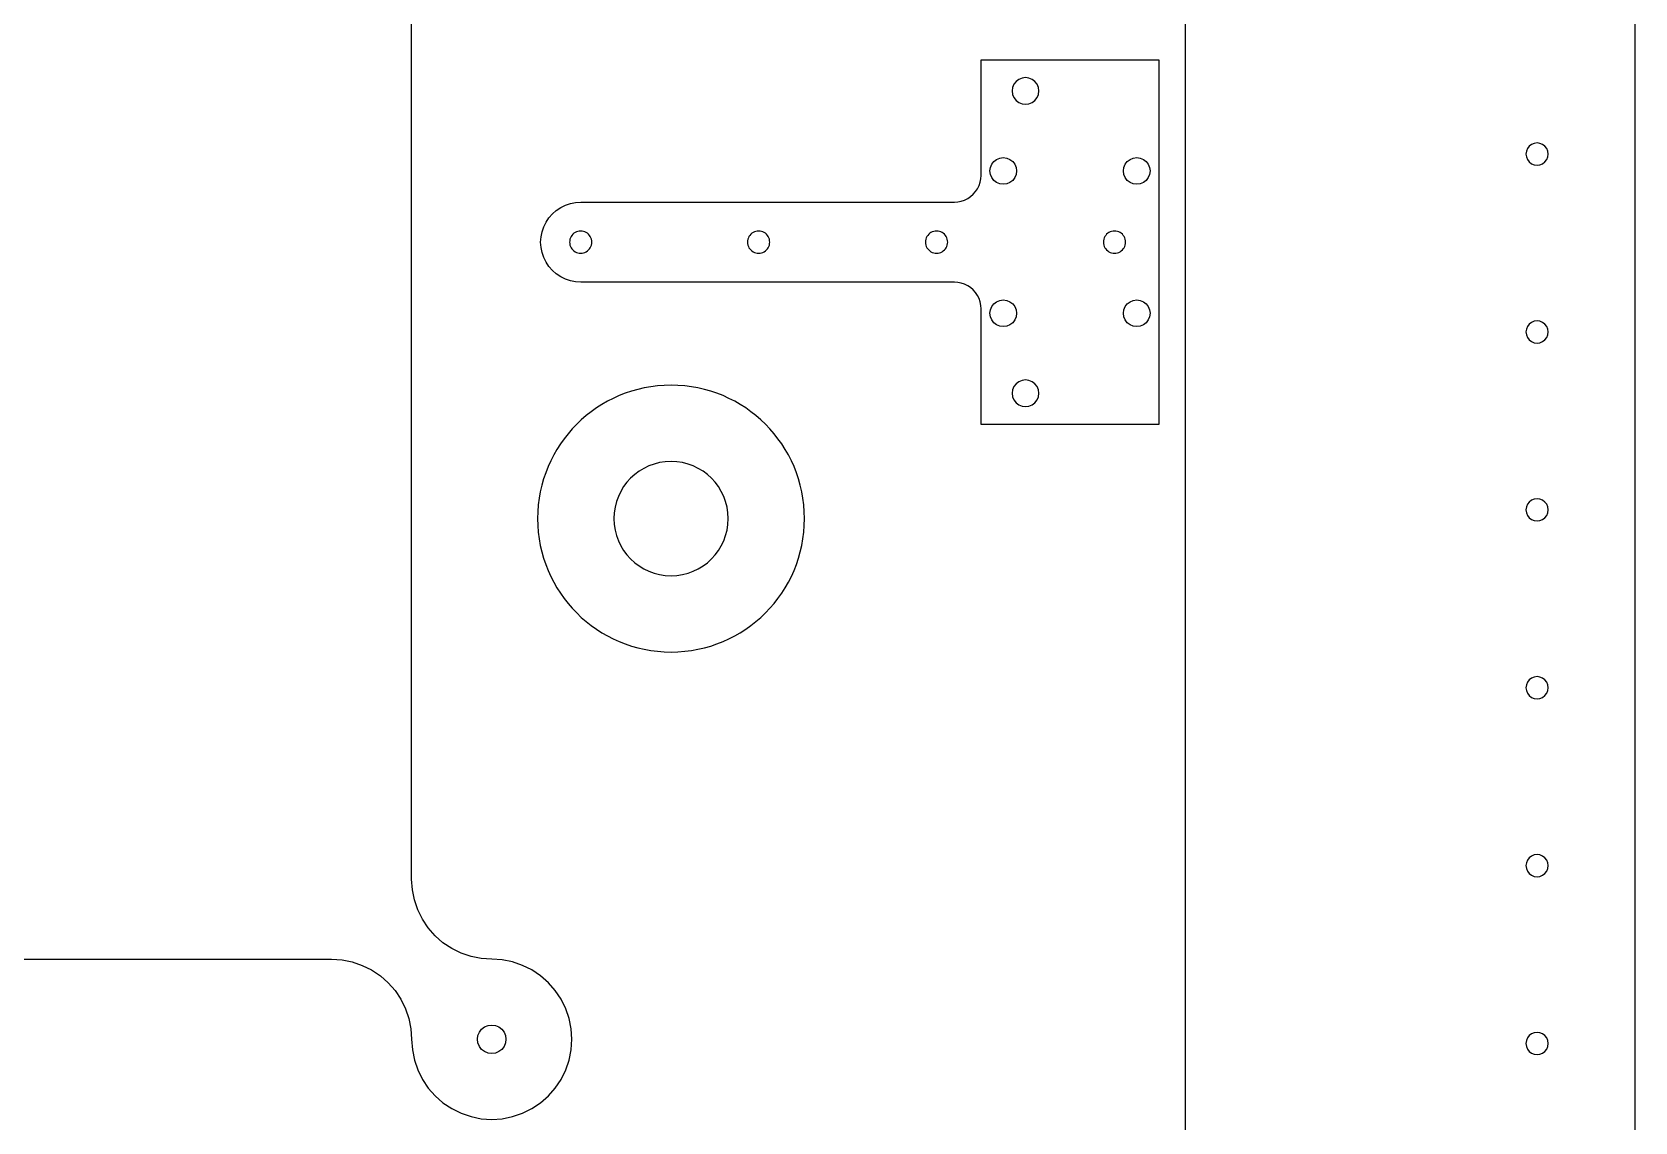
# Model space of a CAD drawing. Extents: x 3 to 841, y 4 to 316.
# Drawn here: x 660.8 to 841, y 65.7 to 188.3 of the extents above; entities that cross this region are included whole.
import ezdxf

# ---------------------------------------------------------------- set-up
doc = ezdxf.new("R2010")
doc.units = 0
doc.layers.add('Couche_1', color=7, linetype='CONTINUOUS')

msp = doc.modelspace()

# ---------------------------------------------------------------- linework, layer by layer
at = {"layer": 'Couche_1', "color": 1}
for p, q in [((840.99997, 312.999969), (840.99997, 7.0002)), ((790.49986, 58.00014), (790.49986, 261.999927)), ((703.49988, 92.99992), (703.49988, 227.00013)), ((767.49979, 172.13195), (767.49979, 185.1318)), ((767.49979, 185.1318), (787.49984, 185.1318)), ((787.49984, 185.1318), (787.49984, 144.13194)), ((771.05086, 182.01987), (770.99976, 181.63183)), ((771.20081, 182.38183), (771.05086, 182.01987)), ((771.43925, 182.69227), (771.20081, 182.38183)), ((771.74972, 182.93072), (771.43925, 182.69227)), ((772.11167, 183.08062), (771.74972, 182.93072)), ((772.4997, 183.13182), (772.11167, 183.08062)), ((772.88813, 183.08062), (772.4997, 183.13182)), ((773.24976, 182.93072), (772.88813, 183.08062)), ((773.56051, 182.69227), (773.24976, 182.93072)), ((773.79902, 182.38183), (773.56051, 182.69227)), ((773.94857, 182.01987), (773.79902, 182.38183)), ((773.99967, 181.63183), (773.94857, 182.01987)), ((770.99976, 181.63183), (771.05086, 181.24344)), ((771.05086, 181.24344), (771.20081, 180.88183)), ((771.20081, 180.88183), (771.43925, 180.57104)), ((771.43925, 180.57104), (771.74972, 180.3329)), ((771.74972, 180.3329), (772.11167, 180.18295)), ((772.11167, 180.18295), (772.4997, 180.13185)), ((772.4997, 180.13185), (772.88813, 180.18295)), ((772.88813, 180.18295), (773.24976, 180.3329)), ((773.24976, 180.3329), (773.56051, 180.57104)), ((773.56051, 180.57104), (773.79902, 180.88183)), ((773.79902, 180.88183), (773.94857, 181.24344)), ((773.94857, 181.24344), (773.99967, 181.63183)), ((828.79246, 174.85181), (828.74976, 174.52831)), ((828.91735, 175.15343), (828.79246, 174.85181)), ((829.11596, 175.41237), (828.91735, 175.15343)), ((829.37494, 175.61098), (829.11596, 175.41237)), ((829.67613, 175.73585), (829.37494, 175.61098)), ((829.99967, 175.77855), (829.67613, 175.73585)), ((830.32316, 175.73585), (829.99967, 175.77855)), ((830.62482, 175.61098), (830.32316, 175.73585)), ((830.88372, 175.41237), (830.62482, 175.61098)), ((831.08238, 175.15343), (830.88372, 175.41237)), ((831.20722, 174.85181), (831.08238, 175.15343)), ((831.24992, 174.52831), (831.20722, 174.85181)), ((768.49988, 172.63173), (768.55108, 173.02017)), ((768.55108, 173.02017), (768.70066, 173.38177)), ((768.70066, 173.38177), (768.93911, 173.69256)), ((768.93911, 173.69256), (769.24995, 173.9307)), ((769.24995, 173.9307), (769.61153, 174.08057)), ((769.61153, 174.08057), (769.99991, 174.13177)), ((769.99991, 174.13177), (770.38801, 174.08057)), ((770.38801, 174.08057), (770.74994, 173.9307)), ((770.74994, 173.9307), (771.06036, 173.69256)), ((771.06036, 173.69256), (771.29887, 173.38177)), ((771.29887, 173.38177), (771.44882, 173.02017)), ((771.44882, 173.02017), (771.49992, 172.63173)), ((783.49973, 172.63173), (783.55083, 173.02017)), ((783.55083, 173.02017), (783.70074, 173.38177)), ((783.70074, 173.38177), (783.93927, 173.69256)), ((783.93927, 173.69256), (784.24967, 173.9307)), ((784.24967, 173.9307), (784.61162, 174.08057)), ((784.61162, 174.08057), (784.99971, 174.13177)), ((784.99971, 174.13177), (785.38814, 174.08057)), ((785.38814, 174.08057), (785.74971, 173.9307)), ((785.74971, 173.9307), (786.0605, 173.69256)), ((786.0605, 173.69256), (786.29894, 173.38177)), ((786.29894, 173.38177), (786.44889, 173.02017)), ((786.44889, 173.02017), (786.49969, 172.63173)), ((828.74976, 174.52831), (828.79246, 174.20482)), ((828.79246, 174.20482), (828.91735, 173.90355)), ((828.91735, 173.90355), (829.11596, 173.6446)), ((829.11596, 173.6446), (829.37494, 173.44599)), ((829.37494, 173.44599), (829.67613, 173.32111)), ((829.67613, 173.32111), (829.99967, 173.27841)), ((829.99967, 173.27841), (830.32316, 173.32111)), ((830.32316, 173.32111), (830.62482, 173.44599)), ((830.62482, 173.44599), (830.88372, 173.6446)), ((830.88372, 173.6446), (831.08238, 173.90355)), ((831.08238, 173.90355), (831.20722, 174.20482)), ((831.20722, 174.20482), (831.24992, 174.52831)), ((767.27153, 170.98366), (767.39749, 171.35543)), ((767.39749, 171.35543), (767.47409, 171.74033)), ((767.47409, 171.74033), (767.49979, 172.13195)), ((768.55108, 172.24368), (768.49988, 172.63173)), ((768.70066, 171.88173), (768.55108, 172.24368)), ((768.93911, 171.57094), (768.70066, 171.88173)), ((769.24995, 171.33284), (768.93911, 171.57094)), ((769.61153, 171.1829), (769.24995, 171.33284)), ((769.99991, 171.1317), (769.61153, 171.1829)), ((770.38801, 171.1829), (769.99991, 171.1317)), ((770.74994, 171.33284), (770.38801, 171.1829)), ((771.06036, 171.57094), (770.74994, 171.33284)), ((771.29887, 171.88173), (771.06036, 171.57094)), ((771.44882, 172.24368), (771.29887, 171.88173)), ((771.49992, 172.63173), (771.44882, 172.24368)), ((783.55083, 172.24368), (783.49973, 172.63173)), ((783.70074, 171.88173), (783.55083, 172.24368)), ((783.93927, 171.57094), (783.70074, 171.88173)), ((784.24967, 171.33284), (783.93927, 171.57094)), ((784.61162, 171.1829), (784.24967, 171.33284)), ((784.99971, 171.1317), (784.61162, 171.1829)), ((785.38814, 171.1829), (784.99971, 171.1317)), ((785.74971, 171.33284), (785.38814, 171.1829)), ((786.0605, 171.57094), (785.74971, 171.33284)), ((786.29894, 171.88173), (786.0605, 171.57094)), ((786.44889, 172.24368), (786.29894, 171.88173)), ((786.49969, 172.63173), (786.44889, 172.24368)), ((765.27624, 169.2342), (765.64807, 169.36016)), ((765.64807, 169.36016), (765.99979, 169.5337)), ((765.99979, 169.5337), (766.32611, 169.75173)), ((766.32611, 169.75173), (766.62103, 170.01063)), ((766.62103, 170.01063), (766.88, 170.30562)), ((766.88, 170.30562), (767.09798, 170.63187)), ((767.09798, 170.63187), (767.27153, 170.98366)), ((718.92971, 167.37107), (719.31776, 167.81385)), ((719.31776, 167.81385), (719.76052, 168.2019)), ((719.76052, 168.2019), (720.24983, 168.52897)), ((720.24983, 168.52897), (720.77792, 168.78929)), ((720.77792, 168.78929), (721.33527, 168.97838)), ((721.33527, 168.97838), (721.91248, 169.0934)), ((721.91248, 169.0934), (722.49982, 169.1319)), ((722.49982, 169.1319), (764.49978, 169.1319)), ((764.49978, 169.1319), (764.89136, 169.1577)), ((764.89136, 169.1577), (765.27624, 169.2342)), ((718.03824, 165.21926), (718.15324, 165.79645)), ((718.15324, 165.79645), (718.34235, 166.35386)), ((718.34235, 166.35386), (718.60271, 166.88195)), ((718.60271, 166.88195), (718.92971, 167.3712)), ((722.02146, 165.78646), (721.8747, 165.71416)), ((722.17632, 165.83906), (722.02146, 165.78646)), ((722.33684, 165.87116), (722.17632, 165.83906)), ((722.49981, 165.88176), (722.33684, 165.87116)), ((722.66315, 165.87116), (722.49981, 165.88176)), ((722.82331, 165.83906), (722.66315, 165.87116)), ((722.97816, 165.78646), (722.82331, 165.83906)), ((723.12493, 165.71416), (722.97816, 165.78646)), ((742.02147, 165.78646), (741.87471, 165.71416)), ((742.17633, 165.83906), (742.02147, 165.78646)), ((742.33687, 165.87116), (742.17633, 165.83906)), ((742.49986, 165.88176), (742.33687, 165.87116)), ((742.66316, 165.87116), (742.49986, 165.88176)), ((742.82331, 165.83906), (742.66316, 165.87116)), ((742.9782, 165.78646), (742.82331, 165.83906)), ((743.12495, 165.71416), (742.9782, 165.78646)), ((762.02154, 165.78646), (761.87478, 165.71416)), ((762.1764, 165.83906), (762.02154, 165.78646)), ((762.33651, 165.87116), (762.1764, 165.83906)), ((762.49989, 165.88176), (762.33651, 165.87116)), ((762.66286, 165.87116), (762.49989, 165.88176)), ((762.82339, 165.83906), (762.66286, 165.87116)), ((762.97824, 165.78646), (762.82339, 165.83906)), ((763.125, 165.71416), (762.97824, 165.78646)), ((782.02151, 165.78646), (781.87475, 165.71416)), ((782.17641, 165.83906), (782.02151, 165.78646)), ((782.33657, 165.87116), (782.17641, 165.83906)), ((782.4999, 165.88176), (782.33657, 165.87116)), ((782.6629, 165.87116), (782.4999, 165.88176)), ((782.82339, 165.83906), (782.6629, 165.87116)), ((782.97825, 165.78646), (782.82339, 165.83906)), ((783.12501, 165.71416), (782.97825, 165.78646)), ((717.99974, 164.63196), (718.03824, 165.21926)), ((718.03824, 164.04457), (717.99974, 164.63196)), ((718.15324, 163.46709), (718.03824, 164.04457)), ((721.26046, 164.79479), (721.24986, 164.63183)), ((721.24986, 164.63183), (721.26046, 164.46849)), ((721.29256, 164.95533), (721.26046, 164.79479)), ((721.26046, 164.46849), (721.29256, 164.30834)), ((721.34516, 165.11018), (721.29256, 164.95533)), ((721.29256, 164.30834), (721.34516, 164.15344)), ((721.41746, 165.25694), (721.34516, 165.11018)), ((721.34516, 164.15344), (721.41746, 164.00668)), ((721.50816, 165.39272), (721.41746, 165.25694)), ((721.41746, 164.00668), (721.50816, 163.87085)), ((721.6161, 165.51554), (721.50816, 165.39272)), ((721.73888, 165.62346), (721.6161, 165.51554)), ((721.8747, 165.71416), (721.73888, 165.62346)), ((723.26077, 165.62346), (723.12493, 165.71416)), ((723.38389, 165.51554), (723.26077, 165.62346)), ((723.49146, 165.39272), (723.38389, 165.51554)), ((723.58246, 165.25694), (723.49146, 165.39272)), ((723.49146, 163.87085), (723.58246, 164.00668)), ((723.65476, 165.11018), (723.58246, 165.25694)), ((723.58246, 164.00668), (723.65476, 164.15344)), ((723.70726, 164.95533), (723.65476, 165.11018)), ((723.65476, 164.15344), (723.70726, 164.30834)), ((723.73906, 164.79479), (723.70726, 164.95533)), ((723.70726, 164.30834), (723.73906, 164.46849)), ((723.74966, 164.63183), (723.73906, 164.79479)), ((723.73906, 164.46849), (723.74966, 164.63183)), ((741.26057, 164.79479), (741.24997, 164.63183)), ((741.24997, 164.63183), (741.26057, 164.46849)), ((741.29227, 164.95533), (741.26057, 164.79479)), ((741.26057, 164.46849), (741.29227, 164.30834)), ((741.34487, 165.11018), (741.29227, 164.95533)), ((741.29227, 164.30834), (741.34487, 164.15344)), ((741.41717, 165.25694), (741.34487, 165.11018)), ((741.34487, 164.15344), (741.41717, 164.00668)), ((741.50817, 165.39272), (741.41717, 165.25694)), ((741.41717, 164.00668), (741.50817, 163.87085)), ((741.61615, 165.51554), (741.50817, 165.39272)), ((741.73891, 165.62346), (741.61615, 165.51554)), ((741.87471, 165.71416), (741.73891, 165.62346)), ((743.2608, 165.62346), (743.12495, 165.71416)), ((743.38392, 165.51554), (743.2608, 165.62346)), ((743.49151, 165.39272), (743.38392, 165.51554)), ((743.58251, 165.25694), (743.49151, 165.39272)), ((743.49151, 163.87085), (743.58251, 164.00668)), ((743.65481, 165.11018), (743.58251, 165.25694)), ((743.58251, 164.00668), (743.65481, 164.15344)), ((743.70741, 164.95533), (743.65481, 165.11018)), ((743.65481, 164.15344), (743.70741, 164.30834)), ((743.73911, 164.79479), (743.70741, 164.95533)), ((743.70741, 164.30834), (743.73911, 164.46849)), ((743.74971, 164.63183), (743.73911, 164.79479)), ((743.73911, 164.46849), (743.74971, 164.63183)), ((761.26054, 164.79479), (761.24994, 164.63183)), ((761.24994, 164.63183), (761.26054, 164.46849)), ((761.29234, 164.95533), (761.26054, 164.79479)), ((761.26054, 164.46849), (761.29234, 164.30834)), ((761.34494, 165.11018), (761.29234, 164.95533)), ((761.29234, 164.30834), (761.34494, 164.15344)), ((761.41724, 165.25694), (761.34494, 165.11018)), ((761.34494, 164.15344), (761.41724, 164.00668)), ((761.50824, 165.39272), (761.41724, 165.25694)), ((761.41724, 164.00668), (761.50824, 163.87085)), ((761.61581, 165.51554), (761.50824, 165.39272)), ((761.73892, 165.62346), (761.61581, 165.51554)), ((761.87478, 165.71416), (761.73892, 165.62346)), ((763.2608, 165.62346), (763.125, 165.71416)), ((763.3836, 165.51554), (763.2608, 165.62346)), ((763.49154, 165.39272), (763.3836, 165.51554)), ((763.58254, 165.25694), (763.49154, 165.39272)), ((763.49154, 163.87085), (763.58254, 164.00668)), ((763.65484, 165.11018), (763.58254, 165.25694)), ((763.58254, 164.00668), (763.65484, 164.15344)), ((763.70734, 164.95533), (763.65484, 165.11018)), ((763.65484, 164.15344), (763.70734, 164.30834)), ((763.73914, 164.79479), (763.70734, 164.95533)), ((763.70734, 164.30834), (763.73914, 164.46849)), ((763.74974, 164.63183), (763.73914, 164.79479)), ((763.73914, 164.46849), (763.74974, 164.63183)), ((781.26058, 164.79479), (781.25008, 164.63183)), ((781.25008, 164.63183), (781.26058, 164.46849)), ((781.29238, 164.95533), (781.26058, 164.79479)), ((781.26058, 164.46849), (781.29238, 164.30834)), ((781.34498, 165.11018), (781.29238, 164.95533)), ((781.29238, 164.30834), (781.34498, 164.15344)), ((781.41728, 165.25694), (781.34498, 165.11018)), ((781.34498, 164.15344), (781.41728, 164.00668)), ((781.50828, 165.39272), (781.41728, 165.25694)), ((781.41728, 164.00668), (781.50828, 163.87085)), ((781.6159, 165.51554), (781.50828, 165.39272)), ((781.73897, 165.62346), (781.6159, 165.51554)), ((781.87475, 165.71416), (781.73897, 165.62346)), ((783.26083, 165.62346), (783.12501, 165.71416)), ((783.38361, 165.51554), (783.26083, 165.62346)), ((783.49157, 165.39272), (783.38361, 165.51554)), ((783.58227, 165.25694), (783.49157, 165.39272)), ((783.49157, 163.87085), (783.58227, 164.00668)), ((783.65457, 165.11018), (783.58227, 165.25694)), ((783.58227, 164.00668), (783.65457, 164.15344)), ((783.70717, 164.95533), (783.65457, 165.11018)), ((783.65457, 164.15344), (783.70717, 164.30834)), ((783.73927, 164.79479), (783.70717, 164.95533)), ((783.70717, 164.30834), (783.73927, 164.46849)), ((783.74987, 164.63183), (783.73927, 164.79479)), ((783.73927, 164.46849), (783.74987, 164.63183)), ((718.34235, 162.90967), (718.15324, 163.46709)), ((718.60271, 162.38193), (718.34235, 162.90967)), ((718.92971, 161.89264), (718.60271, 162.38193)), ((721.50816, 163.87085), (721.6161, 163.74773)), ((721.6161, 163.74773), (721.73888, 163.64016)), ((721.73888, 163.64016), (721.8747, 163.54906)), ((721.8747, 163.54906), (722.02146, 163.47676)), ((722.02146, 163.47676), (722.17632, 163.42416)), ((722.17632, 163.42416), (722.33684, 163.39246)), ((722.33684, 163.39246), (722.49981, 163.38186)), ((722.49981, 163.38186), (722.66315, 163.39246)), ((722.66315, 163.39246), (722.82331, 163.42416)), ((722.82331, 163.42416), (722.97816, 163.47676)), ((722.97816, 163.47676), (723.12493, 163.54906)), ((723.12493, 163.54906), (723.26077, 163.64016)), ((723.26077, 163.64016), (723.38389, 163.74773)), ((723.38389, 163.74773), (723.49146, 163.87085)), ((741.50817, 163.87085), (741.61615, 163.74773)), ((741.61615, 163.74773), (741.73891, 163.64016)), ((741.73891, 163.64016), (741.87471, 163.54906)), ((741.87471, 163.54906), (742.02147, 163.47676)), ((742.02147, 163.47676), (742.17633, 163.42416)), ((742.17633, 163.42416), (742.33687, 163.39246)), ((742.33687, 163.39246), (742.49986, 163.38186)), ((742.49986, 163.38186), (742.66316, 163.39246)), ((742.66316, 163.39246), (742.82331, 163.42416)), ((742.82331, 163.42416), (742.9782, 163.47676)), ((742.9782, 163.47676), (743.12495, 163.54906)), ((743.12495, 163.54906), (743.2608, 163.64016)), ((743.2608, 163.64016), (743.38392, 163.74773)), ((743.38392, 163.74773), (743.49151, 163.87085)), ((761.50824, 163.87085), (761.61581, 163.74773)), ((761.61581, 163.74773), (761.73892, 163.64016)), ((761.73892, 163.64016), (761.87478, 163.54906)), ((761.87478, 163.54906), (762.02154, 163.47676)), ((762.02154, 163.47676), (762.1764, 163.42416)), ((762.1764, 163.42416), (762.33651, 163.39246)), ((762.33651, 163.39246), (762.49989, 163.38186)), ((762.49989, 163.38186), (762.66286, 163.39246)), ((762.66286, 163.39246), (762.82339, 163.42416)), ((762.82339, 163.42416), (762.97824, 163.47676)), ((762.97824, 163.47676), (763.125, 163.54906)), ((763.125, 163.54906), (763.2608, 163.64016)), ((763.2608, 163.64016), (763.3836, 163.74773)), ((763.3836, 163.74773), (763.49154, 163.87085)), ((781.50828, 163.87085), (781.6159, 163.74773)), ((781.6159, 163.74773), (781.73897, 163.64016)), ((781.73897, 163.64016), (781.87475, 163.54906)), ((781.87475, 163.54906), (782.02151, 163.47676)), ((782.02151, 163.47676), (782.17641, 163.42416)), ((782.17641, 163.42416), (782.33657, 163.39246)), ((782.33657, 163.39246), (782.4999, 163.38186)), ((782.4999, 163.38186), (782.6629, 163.39246)), ((782.6629, 163.39246), (782.82339, 163.42416)), ((782.82339, 163.42416), (782.97825, 163.47676)), ((782.97825, 163.47676), (783.12501, 163.54906)), ((783.12501, 163.54906), (783.26083, 163.64016)), ((783.26083, 163.64016), (783.38361, 163.74773)), ((783.38361, 163.74773), (783.49157, 163.87085)), ((719.31776, 161.4499), (718.92971, 161.89264)), ((719.76052, 161.06185), (719.31776, 161.4499)), ((720.24983, 160.73478), (719.76052, 161.06185)), ((720.77792, 160.47442), (720.24983, 160.73478)), ((721.33527, 160.28533), (720.77792, 160.47442)), ((721.91248, 160.17035), (721.33527, 160.28533)), ((722.49982, 160.13185), (721.91248, 160.17035)), ((764.49978, 160.13185), (722.49982, 160.13185)), ((764.89136, 160.10605), (764.49978, 160.13185)), ((765.27624, 160.02955), (764.89136, 160.10605)), ((765.64807, 159.90358), (765.27624, 160.02955)), ((765.99979, 159.73004), (765.64807, 159.90358)), ((766.32611, 159.51201), (765.99979, 159.73004)), ((766.62103, 159.25306), (766.32611, 159.51201)), ((766.88, 158.95812), (766.62103, 159.25306)), ((767.09798, 158.63183), (766.88, 158.95812)), ((767.27153, 158.27974), (767.09798, 158.63183)), ((767.39749, 157.90827), (767.27153, 158.27974)), ((767.47409, 157.52341), (767.39749, 157.90827)), ((767.49979, 157.13179), (767.47409, 157.52341)), ((767.49979, 144.13194), (767.49979, 157.13179)), ((768.49988, 156.63189), (768.55108, 157.01994)), ((768.55108, 157.01994), (768.70066, 157.38184)), ((768.70066, 157.38184), (768.93911, 157.69233)), ((768.93911, 157.69233), (769.24995, 157.93078)), ((769.24995, 157.93078), (769.61153, 158.08068)), ((769.61153, 158.08068), (769.99991, 158.13188)), ((769.99991, 158.13188), (770.38801, 158.08068)), ((770.38801, 158.08068), (770.74994, 157.93078)), ((770.74994, 157.93078), (771.06036, 157.69233)), ((771.06036, 157.69233), (771.29887, 157.38184)), ((771.29887, 157.38184), (771.44882, 157.01994)), ((771.44882, 157.01994), (771.49992, 156.63189)), ((783.49973, 156.63189), (783.55083, 157.01994)), ((783.55083, 157.01994), (783.70074, 157.38184)), ((783.70074, 157.38184), (783.93927, 157.69233)), ((783.93927, 157.69233), (784.24967, 157.93078)), ((784.24967, 157.93078), (784.61162, 158.08068)), ((784.61162, 158.08068), (784.99971, 158.13188)), ((784.99971, 158.13188), (785.38814, 158.08068)), ((785.38814, 158.08068), (785.74971, 157.93078)), ((785.74971, 157.93078), (786.0605, 157.69233)), ((786.0605, 157.69233), (786.29894, 157.38184)), ((786.29894, 157.38184), (786.44889, 157.01994)), ((786.44889, 157.01994), (786.49969, 156.63189)), ((768.55108, 156.24346), (768.49988, 156.63189)), ((768.70066, 155.88185), (768.55108, 156.24346)), ((768.93911, 155.57106), (768.70066, 155.88185)), ((769.24995, 155.33253), (768.93911, 155.57106)), ((769.61153, 155.18301), (769.24995, 155.33253)), ((769.99991, 155.13181), (769.61153, 155.18301)), ((770.38801, 155.18301), (769.99991, 155.13181)), ((770.74994, 155.33253), (770.38801, 155.18301)), ((771.06036, 155.57106), (770.74994, 155.33253)), ((771.29887, 155.88185), (771.06036, 155.57106)), ((771.44882, 156.24346), (771.29887, 155.88185)), ((771.49992, 156.63189), (771.44882, 156.24346)), ((783.55083, 156.24346), (783.49973, 156.63189)), ((783.70074, 155.88185), (783.55083, 156.24346)), ((783.93927, 155.57106), (783.70074, 155.88185)), ((784.24967, 155.33253), (783.93927, 155.57106)), ((784.61162, 155.18301), (784.24967, 155.33253)), ((784.99971, 155.13181), (784.61162, 155.18301)), ((785.38814, 155.18301), (784.99971, 155.13181)), ((785.74971, 155.33253), (785.38814, 155.18301)), ((786.0605, 155.57106), (785.74971, 155.33253)), ((786.29894, 155.88185), (786.0605, 155.57106)), ((786.44889, 156.24346), (786.29894, 155.88185)), ((786.49969, 156.63189), (786.44889, 156.24346)), ((828.91735, 155.15339), (828.79246, 154.85177)), ((829.11596, 155.41229), (828.91735, 155.15339)), ((829.37494, 155.61094), (829.11596, 155.41229)), ((829.67613, 155.73578), (829.37494, 155.61094)), ((829.99967, 155.77858), (829.67613, 155.73578)), ((830.32316, 155.73578), (829.99967, 155.77858)), ((830.62482, 155.61094), (830.32316, 155.73578)), ((830.88372, 155.41229), (830.62482, 155.61094)), ((831.08238, 155.15339), (830.88372, 155.41229)), ((831.20722, 154.85177), (831.08238, 155.15339)), ((828.79246, 154.85177), (828.74976, 154.52828)), ((828.74976, 154.52828), (828.79246, 154.20478)), ((828.79246, 154.20478), (828.91735, 153.90351)), ((828.91735, 153.90351), (829.11596, 153.64457)), ((829.11596, 153.64457), (829.37494, 153.44596)), ((829.37494, 153.44596), (829.67613, 153.32107)), ((829.67613, 153.32107), (829.99967, 153.27837)), ((829.99967, 153.27837), (830.32316, 153.32107)), ((830.32316, 153.32107), (830.62482, 153.44596)), ((830.62482, 153.44596), (830.88372, 153.64457)), ((830.88372, 153.64457), (831.08238, 153.90351)), ((831.08238, 153.90351), (831.20722, 154.20478)), ((831.24992, 154.52828), (831.20722, 154.85177)), ((831.20722, 154.20478), (831.24992, 154.52828)), ((771.05086, 148.01988), (770.99976, 147.63179)), ((771.20081, 148.38183), (771.05086, 148.01988)), ((771.43925, 148.69262), (771.20081, 148.38183)), ((771.74972, 148.93068), (771.43925, 148.69262)), ((772.11167, 149.08063), (771.74972, 148.93068)), ((772.4997, 149.13183), (772.11167, 149.08063)), ((772.88813, 149.08063), (772.4997, 149.13183)), ((773.24976, 148.93068), (772.88813, 149.08063)), ((773.56051, 148.69262), (773.24976, 148.93068)), ((773.79902, 148.38183), (773.56051, 148.69262)), ((773.94857, 148.01988), (773.79902, 148.38183)), ((773.99967, 147.63179), (773.94857, 148.01988)), ((770.99976, 147.63179), (771.05086, 147.2434)), ((771.05086, 147.2434), (771.20081, 146.8818)), ((771.20081, 146.8818), (771.43925, 146.571)), ((771.43925, 146.571), (771.74972, 146.33286)), ((771.74972, 146.33286), (772.11167, 146.18296)), ((772.11167, 146.18296), (772.4997, 146.13176)), ((772.4997, 146.13176), (772.88813, 146.18296)), ((772.88813, 146.18296), (773.24976, 146.33286)), ((773.24976, 146.33286), (773.56051, 146.571)), ((773.56051, 146.571), (773.79902, 146.8818)), ((773.79902, 146.8818), (773.94857, 147.2434)), ((773.94857, 147.2434), (773.99967, 147.63179)), ((787.49984, 144.13194), (767.49979, 144.13194)), ((828.91735, 135.15336), (828.79246, 134.85174)), ((829.11596, 135.4123), (828.91735, 135.15336)), ((829.37494, 135.61087), (829.11596, 135.4123)), ((829.67613, 135.7358), (829.37494, 135.61087)), ((829.99967, 135.7785), (829.67613, 135.7358)), ((830.32316, 135.7358), (829.99967, 135.7785)), ((830.62482, 135.61087), (830.32316, 135.7358)), ((830.88372, 135.4123), (830.62482, 135.61087)), ((831.08238, 135.15336), (830.88372, 135.4123)), ((831.20722, 134.85174), (831.08238, 135.15336)), ((828.79246, 134.85174), (828.74976, 134.52825)), ((828.74976, 134.52825), (828.79246, 134.20475)), ((828.79246, 134.20475), (828.91735, 133.90348)), ((828.91735, 133.90348), (829.11596, 133.64454)), ((829.11596, 133.64454), (829.37494, 133.44593)), ((829.37494, 133.44593), (829.67613, 133.32104)), ((830.32316, 133.32104), (830.62482, 133.44593)), ((830.62482, 133.44593), (830.88372, 133.64454)), ((830.88372, 133.64454), (831.08238, 133.90348)), ((831.08238, 133.90348), (831.20722, 134.20475)), ((831.24992, 134.52825), (831.20722, 134.85174)), ((831.20722, 134.20475), (831.24992, 134.52825)), ((829.67613, 133.32104), (829.99967, 133.27834)), ((829.99967, 133.27834), (830.32316, 133.32104)), ((829.11596, 115.41227), (828.91735, 115.15329)), ((829.37494, 115.61088), (829.11596, 115.41227)), ((829.67613, 115.73577), (829.37494, 115.61088)), ((829.99967, 115.77847), (829.67613, 115.73577)), ((830.32316, 115.73577), (829.99967, 115.77847)), ((830.62482, 115.61088), (830.32316, 115.73577)), ((830.88372, 115.41227), (830.62482, 115.61088)), ((831.08238, 115.15329), (830.88372, 115.41227)), ((828.79246, 114.85206), (828.74976, 114.52822)), ((828.74976, 114.52822), (828.79246, 114.20472)), ((828.91735, 115.15329), (828.79246, 114.85206)), ((828.79246, 114.20472), (828.91735, 113.90345)), ((828.91735, 113.90345), (829.11596, 113.64451)), ((829.11596, 113.64451), (829.37494, 113.44586)), ((830.62482, 113.44586), (830.88372, 113.64451)), ((830.88372, 113.64451), (831.08238, 113.90345)), ((831.20722, 114.85206), (831.08238, 115.15329)), ((831.08238, 113.90345), (831.20722, 114.20472)), ((831.24992, 114.52822), (831.20722, 114.85206)), ((831.20722, 114.20472), (831.24992, 114.52822)), ((829.37494, 113.44586), (829.67613, 113.32102)), ((829.67613, 113.32102), (829.99967, 113.27832)), ((829.99967, 113.27832), (830.32316, 113.32102)), ((830.32316, 113.32102), (830.62482, 113.44586)), ((829.37494, 95.61086), (829.11596, 95.41225)), ((829.67613, 95.73574), (829.37494, 95.61086)), ((829.99967, 95.77844), (829.67613, 95.73574)), ((830.32316, 95.73574), (829.99967, 95.77844)), ((830.62482, 95.61086), (830.32316, 95.73574)), ((830.88372, 95.41225), (830.62482, 95.61086)), ((828.79246, 94.85203), (828.74976, 94.52854)), ((828.74976, 94.52854), (828.79246, 94.20504)), ((828.91735, 95.1533), (828.79246, 94.85203)), ((828.79246, 94.20504), (828.91735, 93.90342)), ((829.11596, 95.41225), (828.91735, 95.1533)), ((828.91735, 93.90342), (829.11596, 93.64444)), ((831.08238, 95.1533), (830.88372, 95.41225)), ((830.88372, 93.64444), (831.08238, 93.90342)), ((831.20722, 94.85203), (831.08238, 95.1533)), ((831.08238, 93.90342), (831.20722, 94.20504)), ((831.24992, 94.52854), (831.20722, 94.85203)), ((831.20722, 94.20504), (831.24992, 94.52854)), ((703.57678, 91.82518), (703.49988, 92.99992)), ((829.11596, 93.64444), (829.37494, 93.44587)), ((829.37494, 93.44587), (829.67613, 93.32094)), ((829.67613, 93.32094), (829.99967, 93.27834)), ((829.99967, 93.27834), (830.32316, 93.32094)), ((830.32316, 93.32094), (830.62482, 93.44587)), ((830.62482, 93.44587), (830.88372, 93.64444)), ((703.80644, 90.67052), (703.57678, 91.82518)), ((704.18494, 89.55577), (703.80644, 90.67052)), ((704.70569, 88.49989), (704.18494, 89.55577)), ((705.3597, 87.52127), (704.70569, 88.49989)), ((706.13584, 86.63618), (705.3597, 87.52127)), ((707.02095, 85.8597), (706.13584, 86.63618)), ((707.99991, 85.20565), (707.02095, 85.8597)), ((709.05577, 84.68496), (707.99991, 85.20565)), ((710.17056, 84.30678), (709.05577, 84.68496)), ((552.49977, 83.99988), (694.49982, 83.99988)), ((694.49982, 83.99988), (695.67458, 83.92298)), ((695.67458, 83.92298), (696.82922, 83.69332)), ((696.82922, 83.69332), (697.94403, 83.31479)), ((697.94403, 83.31479), (698.99989, 82.79411)), ((711.32519, 84.07708), (710.17056, 84.30678)), ((712.49994, 83.99988), (711.32519, 84.07708)), ((713.67472, 83.92298), (712.49994, 83.99988)), ((714.82934, 83.69332), (713.67472, 83.92298)), ((715.94411, 83.31479), (714.82934, 83.69332)), ((716.99997, 82.79411), (715.94411, 83.31479)), ((698.99989, 82.79411), (699.97886, 82.14006)), ((699.97886, 82.14006), (700.86397, 81.36392)), ((700.86397, 81.36392), (701.64006, 80.47883)), ((717.97859, 82.14006), (716.99997, 82.79411)), ((718.8637, 81.36392), (717.97859, 82.14006)), ((719.64018, 80.47883), (718.8637, 81.36392)), ((701.64006, 80.47883), (702.29411, 79.49987)), ((702.29411, 79.49987), (702.81486, 78.44433)), ((720.29419, 79.49987), (719.64018, 80.47883)), ((720.81459, 78.44433), (720.29419, 79.49987)), ((702.81486, 78.44433), (703.19337, 77.32916)), ((721.1931, 77.32916), (720.81459, 78.44433)), ((703.19337, 77.32916), (703.42298, 76.17492)), ((703.42298, 76.17492), (703.49988, 75.00018)), ((710.95446, 75.41398), (711.11425, 75.79992)), ((711.11425, 75.79992), (711.36862, 76.13155)), ((711.36862, 76.13155), (711.69989, 76.38554)), ((711.69989, 76.38554), (712.08581, 76.54535)), ((712.08581, 76.54535), (712.49997, 76.60005)), ((712.49997, 76.60005), (712.91416, 76.54535)), ((712.91416, 76.54535), (713.29971, 76.38554)), ((713.29971, 76.38554), (713.63134, 76.13155)), ((713.63134, 76.13155), (713.88535, 75.79992)), ((713.88535, 75.79992), (714.04551, 75.41398)), ((721.42276, 76.17492), (721.1931, 77.32916)), ((721.49966, 75.00018), (721.42276, 76.17492)), ((829.67613, 75.73571), (829.37494, 75.61083)), ((829.99967, 75.77841), (829.67613, 75.73571)), ((830.32316, 75.73571), (829.99967, 75.77841)), ((830.62482, 75.61083), (830.32316, 75.73571)), ((703.49988, 75.00018), (703.57678, 73.82541)), ((710.89976, 75.00018), (710.95446, 75.41398)), ((710.95446, 74.586), (710.89976, 75.00018)), ((711.11425, 74.20006), (710.95446, 74.586)), ((711.36862, 73.86882), (711.11425, 74.20006)), ((713.88535, 74.20006), (713.63134, 73.86882)), ((714.04551, 74.586), (713.88535, 74.20006)), ((714.04551, 75.41398), (714.09981, 75.00018)), ((714.09981, 75.00018), (714.04551, 74.586)), ((721.42276, 73.82541), (721.49966, 75.00018)), ((828.79246, 74.852), (828.74976, 74.52851)), ((828.74976, 74.52851), (828.79246, 74.20501)), ((828.91735, 75.15328), (828.79246, 74.852)), ((828.79246, 74.20501), (828.91735, 73.90339)), ((829.11596, 75.41222), (828.91735, 75.15328)), ((828.91735, 73.90339), (829.11596, 73.64445)), ((829.37494, 75.61083), (829.11596, 75.41222)), ((830.88372, 75.41222), (830.62482, 75.61083)), ((831.08238, 75.15328), (830.88372, 75.41222)), ((830.88372, 73.64445), (831.08238, 73.90339)), ((831.20722, 74.852), (831.08238, 75.15328)), ((831.08238, 73.90339), (831.20722, 74.20501)), ((831.24992, 74.52851), (831.20722, 74.852)), ((831.20722, 74.20501), (831.24992, 74.52851)), ((703.57678, 73.82541), (703.80644, 72.67078)), ((703.80644, 72.67078), (704.18494, 71.55599)), ((711.69989, 73.61448), (711.36862, 73.86882)), ((712.08581, 73.45467), (711.69989, 73.61448)), ((712.49997, 73.39997), (712.08581, 73.45467)), ((712.91416, 73.45467), (712.49997, 73.39997)), ((713.29971, 73.61448), (712.91416, 73.45467)), ((713.63134, 73.86882), (713.29971, 73.61448)), ((720.81459, 71.55599), (721.1931, 72.67078)), ((721.1931, 72.67078), (721.42276, 73.82541)), ((829.11596, 73.64445), (829.37494, 73.44584)), ((829.37494, 73.44584), (829.67613, 73.32096)), ((829.67613, 73.32096), (829.99967, 73.27826)), ((829.99967, 73.27826), (830.32316, 73.32096)), ((830.32316, 73.32096), (830.62482, 73.44584)), ((830.62482, 73.44584), (830.88372, 73.64445)), ((704.18494, 71.55599), (704.70569, 70.50016)), ((704.70569, 70.50016), (705.3597, 69.52119)), ((719.64018, 69.52119), (720.29419, 70.50016)), ((720.29419, 70.50016), (720.81459, 71.55599)), ((705.3597, 69.52119), (706.13584, 68.63606)), ((706.13584, 68.63606), (707.02095, 67.85997)), ((717.97859, 67.85997), (718.8637, 68.63606)), ((718.8637, 68.63606), (719.64018, 69.52119)), ((707.02095, 67.85997), (707.99991, 67.20591)), ((707.99991, 67.20591), (709.05577, 66.68519)), ((709.05577, 66.68519), (710.17056, 66.30661)), ((714.82934, 66.30661), (715.94411, 66.68519)), ((715.94411, 66.68519), (716.99997, 67.20591)), ((716.99997, 67.20591), (717.97859, 67.85997)), ((710.17056, 66.30661), (711.32519, 66.077)), ((711.32519, 66.077), (712.49994, 66.0001)), ((712.49994, 66.0001), (713.67472, 66.077)), ((713.67472, 66.077), (714.82934, 66.30661))]:
    msp.add_line(p, q, dxfattribs=at)
for points in [[(732.65666, 148.54771), (724.37239, 148.54771), (717.65666, 141.83195), (717.65666, 133.54765)], [(747.65666, 133.54765), (747.65666, 141.83195), (740.94093, 148.54771), (732.65666, 148.54771)], [(732.65666, 139.97265), (729.10823, 139.97265), (726.23167, 137.09608), (726.23167, 133.54765)], [(739.08166, 133.54765), (739.08166, 137.09608), (736.20509, 139.97265), (732.65666, 139.97265)], [(717.65666, 133.54765), (717.65666, 125.26334), (724.37239, 118.54758), (732.65666, 118.54758)], [(726.23167, 133.54765), (726.23167, 129.99922), (729.10824, 127.12265), (732.65666, 127.12265)], [(732.65666, 127.12265), (736.2051, 127.12265), (739.08166, 129.99922), (739.08166, 133.54765)], [(732.65666, 118.54758), (740.94093, 118.54758), (747.65666, 125.26334), (747.65666, 133.54765)]]:
    msp.add_open_spline(points, degree=3, dxfattribs=at)

doc.saveas('drawing.dxf')
